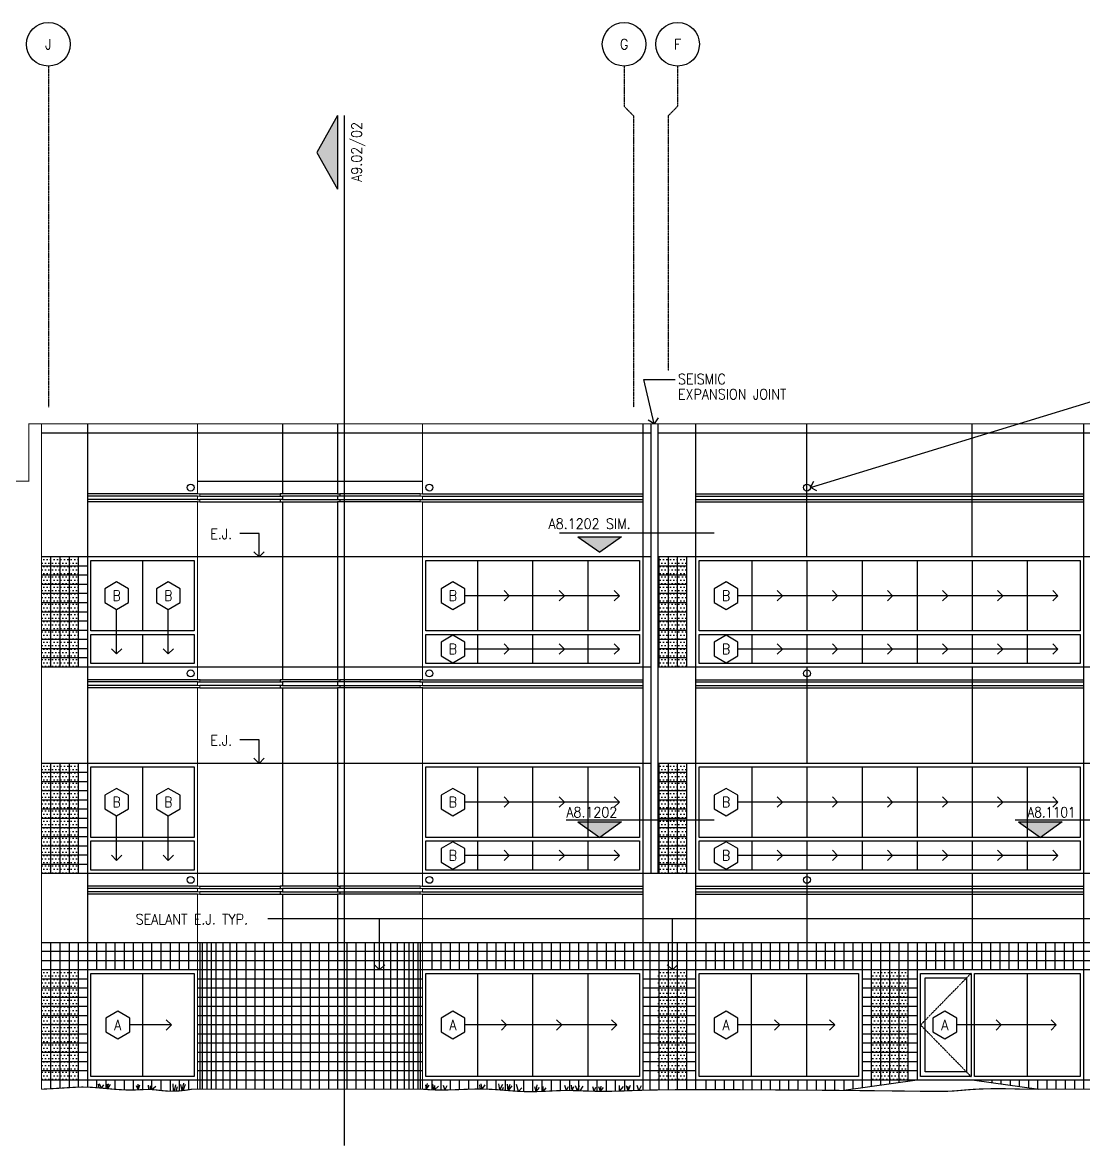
# Model space of a CAD drawing. Header units: inches. Extents: x 52 to 3653, y 87 to 2575.
# Drawn here: x 652 to 1577, y 112 to 1091 of the extents above; entities that cross this region are included whole.
import ezdxf
from ezdxf.enums import TextEntityAlignment as Align

# ---------------------------------------------------------------- set-up
doc = ezdxf.new("R2010")
doc.units = ezdxf.units.IN
doc.header["$LTSCALE"] = 0.5
doc.header["$MEASUREMENT"] = 0
doc.linetypes.add('CENTER', pattern=[2, 1.25, -0.25, 0.25, -0.25])
doc.linetypes.add('HIDDEN', pattern=[0.375, 0.25, -0.125])
doc.layers.get('0').update_dxf_attribs({"linetype": 'CONTINUOUS'})
for name, color, linetype in [('A-ANNO-NOTE', 7, 'CONTINUOUS'), ('A-ANNO-SYMB', 7, 'CONTINUOUS'), ('A-DOOR', 3, 'CONTINUOUS'), ('A-ELEV', 2, 'CONTINUOUS'), ('A-ELEV-OTLN', 5, 'CONTINUOUS'), ('A-ELEV-PATT', 8, 'CONTINUOUS'), ('A-GLAZ-FULL', 3, 'CONTINUOUS'), ('A-GLAZ-IDEN', 7, 'CONTINUOUS'), ('A-SECT-IDEN', 7, 'CONTINUOUS'), ('S-GRID', 8, 'CENTER'), ('S-GRID-IDEN', 7, 'CONTINUOUS')]:
    doc.layers.add(name, color=color, linetype=linetype)
doc.styles.add('NOTE', font='romans.shx', dxfattribs={"width": 0.9})
doc.dimstyles.new('A5-96', dxfattribs={"dimscale": 96, "dimtxt": 0.09375, "dimasz": 0.09375, "dimexe": 0.03125, "dimexo": 0.03125, "dimgap": 0.03125, "dimtad": 1, "dimdec": 4, "dimzin": 3, "dimdsep": 46, "dimlunit": 4, "dimtxsty": 'NOTE', "dimblk1": 'OPEN90', "dimblk2": 'OPEN90', "dimsah": 1, "dimcen": 0.09375, "dimclrd": 256, "dimclre": 256, "dimclrt": 256, "dimadec": 0, "dimazin": 0, "dimtfac": 1, "dimtdec": 4, "dimtmove": 2, "dimatfit": 3, "dimldrblk": 'OPEN90', "dimfxl": 0, "dimtolj": 1, "dimtzin": 1, "dimarcsym": 0})
pattern_1 = [(0, (-59.8408, -214.4242), (1.5, 3), [0, -3])]

# ---------------------------------------------------------------- blocks, each defined once
blk = doc.blocks.new('GRIDIDEN1')
blk.add_circle((0, 0), 0.198)
at = {"style": 'NOTE', "width": 0.9}
blk.add_attdef('IDEN1', text='', height=0.0938, dxfattribs=at).set_placement((0, 0), align=Align.MIDDLE)
blk = doc.blocks.new('SECTIDEN')
blk.add_hatch(color=256).paths.add_polyline_path([(18, 32), (0, 0), (18, -32)])
for p, q in [((18, 32), (0, 0)), ((18, 32), (18, -32)), ((0, 0), (18, -32))]:
    blk.add_line(p, q)
blk = doc.blocks.new('SECTIDEN1')
blk.add_hatch(color=256).paths.add_polyline_path([(19.02, 13.45), (-19.02, 13.45), (0, 0)])
for p, q in [((-19.02, 13.45), (0, 0)), ((-19.02, 13.45), (19.02, 13.45)), ((19.02, 13.45), (0, 0))]:
    blk.add_line(p, q)
blk = doc.blocks.new('SYMB')
blk.add_lwpolyline([(0, 0.125), (-0.108, 0.062), (-0.108, -0.062), (0, -0.125), (0.108, -0.062), (0.108, 0.062)], close=True)
at = {"style": 'NOTE', "width": 0.9}
blk.add_attdef('SYMB', text='', height=0.0938, dxfattribs=at).set_placement((0, 0), align=Align.MIDDLE)
blk = doc.blocks.new('_OPEN90')
at = {"color": 0, "linetype": 'ByBlock'}
for p, q in [((0, 0), (-1, 0)), ((-0.5, 0.5), (0, 0)), ((0, 0), (-0.5, -0.5))]:
    blk.add_line(p, q, dxfattribs=at)

msp = doc.modelspace()

# ---------------------------------------------------------------- hatches: boundary and pattern name
at = {"layer": 'A-ELEV-PATT'}
h = msp.add_hatch(dxfattribs=at)
h.set_pattern_fill('DOTS', color=256, scale=48, style=0)
h.set_pattern_definition([(0, (-59.8408, 145.5758), (1.5, 3), [0, -3])])
h.paths.add_polyline_path([(676.67347, 624.85599), (668.67347, 624.85599), (668.67347, 528.85599), (676.67347, 528.85599)])
h.paths.add_polyline_path([(684.67347, 624.85599), (676.67347, 624.85599), (676.67347, 528.85599), (684.67347, 528.85599)])
h.paths.add_polyline_path([(692.67347, 624.85599), (684.67347, 624.85599), (684.67347, 528.85599), (692.67347, 528.85599)])
h.paths.add_polyline_path([(692.67347, 528.85599), (700.67347, 528.85599), (700.67347, 624.85599), (692.67347, 624.85599)])
h = msp.add_hatch(dxfattribs=at)
h.set_pattern_fill('DOTS', color=256, scale=48, style=0)
h.set_pattern_definition(pattern_1)
h.paths.add_polyline_path([(1205.67347, 624.85599), (1230.67347, 624.85599), (1230.67347, 528.85599), (1205.67347, 528.85599)])
h = msp.add_hatch(dxfattribs=at)
h.set_pattern_fill('DOTS', color=256, scale=48, style=0)
h.set_pattern_definition([(0, (-59.8408, -34.4242), (1.5, 3), [0, -3])])
h.paths.add_polyline_path([(676.67347, 444.85599), (668.67347, 444.85599), (668.67347, 348.85599), (676.67347, 348.85599)])
h.paths.add_polyline_path([(684.67347, 444.85599), (676.67347, 444.85599), (676.67347, 348.85599), (684.67347, 348.85599)])
h.paths.add_polyline_path([(692.67347, 444.85599), (684.67347, 444.85599), (684.67347, 348.85599), (692.67347, 348.85599)])
h.paths.add_polyline_path([(692.67347, 348.85599), (700.67347, 348.85599), (700.67347, 444.85599), (692.67347, 444.85599)])
h = msp.add_hatch(dxfattribs=at)
h.set_pattern_fill('DOTS', color=256, scale=48, style=0)
h.set_pattern_definition([(0, (-59.8408, -394.4242), (1.5, 3), [0, -3])])
h.paths.add_polyline_path([(1205.67347, 444.85599), (1230.67347, 444.85599), (1230.67347, 348.85599), (1205.67347, 348.85599)])
h = msp.add_hatch(dxfattribs=at)
h.set_pattern_fill('DOTS', color=256, scale=48, style=0)
h.set_pattern_definition(pattern_1)
h.paths.add_polyline_path([(676.67347, 264.85599), (668.67347, 264.85599), (668.67347, 168.85599), (676.67347, 168.85599)])
h.paths.add_polyline_path([(684.67347, 264.85599), (676.67347, 264.85599), (676.67347, 168.85599), (684.67347, 168.85599)])
h.paths.add_polyline_path([(692.67347, 264.85599), (684.67347, 264.85599), (684.67347, 168.85599), (692.67347, 168.85599)])
h.paths.add_polyline_path([(692.67347, 168.85599), (700.67347, 168.85599), (700.67347, 264.85599), (692.67347, 264.85599)])
h = msp.add_hatch(dxfattribs=at)
h.set_pattern_fill('DOTS', color=256, scale=48, style=0)
h.set_pattern_definition([(0, (-59.8408, -574.4242), (1.5, 3), [0, -3])])
h.paths.add_polyline_path([(1205.67347, 264.85599), (1230.67347, 264.85599), (1230.67347, 168.85599), (1205.67347, 168.85599)])
h = msp.add_hatch(dxfattribs=at)
h.set_pattern_fill('DOTS', color=256, scale=48, style=0)
h.set_pattern_definition([(0, (-1654.8408, -214.4242), (1.5, 3), [0, -3])])
h.paths.add_polyline_path([(1391.67347, 264.85599), (1423.67347, 264.85599), (1423.67347, 168.85599), (1391.67347, 168.85599)])

# ---------------------------------------------------------------- linework, layer by layer
at = {"layer": 'A-DOOR', "linetype": 'HIDDEN'}
for p, q in [((1478.67347, 261.85599), (1434.67347, 216.85599)), ((1434.67347, 216.85599), (1478.67347, 171.85599))]:
    msp.add_line(p, q, dxfattribs=at)
at = {"layer": 'A-DOOR'}
for points in [[(1478.67347, 171.85599), (1434.67347, 171.85599), (1434.67347, 261.85599), (1478.67347, 261.85599)], [(1474.67347, 175.85599), (1438.67347, 175.85599), (1438.67347, 257.85599), (1474.67347, 257.85599)]]:
    msp.add_lwpolyline(points, close=True, dxfattribs=at)
at = {"layer": 'A-ELEV'}
for p, q in [((708.67347, 740.85599), (708.67347, 168.85599)), ((1192.67347, 740.85599), (1192.67347, 168.85599)), ((1199.67347, 740.85599), (1199.67347, 348.85599)), ((1205.67347, 740.85599), (1205.67347, 348.85599)), ((1238.67347, 740.85599), (1238.67347, 168.85599)), ((1335.67347, 624.85599), (1335.67347, 740.85599)), ((1479.67347, 624.85599), (1479.67347, 740.85599)), ((1576.67347, 740.85599), (1576.67347, 168.85599)), ((1199.67347, 732.85599), (668.67347, 732.85599)), ((2348.67347, 732.85599), (1205.67347, 732.85599)), ((804.67347, 690.85599), (1000.67347, 690.85599)), ((804.67347, 679.85599), (708.67347, 679.85599)), ((804.67347, 677.85599), (708.67347, 677.85599)), ((806.67347, 679.85599), (876.67347, 679.85599)), ((806.67347, 677.85599), (876.67347, 677.85599)), ((926.67347, 679.85599), (878.67347, 679.85599)), ((926.67347, 677.85599), (878.67347, 677.85599)), ((998.67347, 679.85599), (928.67347, 679.85599)), ((998.67347, 677.85599), (928.67347, 677.85599)), ((1000.67347, 679.85599), (1192.67347, 679.85599)), ((1000.67347, 677.85599), (1192.67347, 677.85599)), ((1238.67347, 679.85599), (1576.67347, 679.85599)), ((1238.67347, 677.85599), (1576.67347, 677.85599)), ((804.67347, 674.85599), (708.67347, 674.85599)), ((804.67347, 672.85599), (708.67347, 672.85599)), ((876.67347, 674.85599), (806.67347, 674.85599)), ((806.67347, 672.85599), (876.67347, 672.85599)), ((878.67347, 674.85599), (926.67347, 674.85599)), ((878.67347, 672.85599), (926.67347, 672.85599)), ((928.67347, 674.85599), (998.67347, 674.85599)), ((998.67347, 672.85599), (928.67347, 672.85599)), ((1000.67347, 674.85599), (1192.67347, 674.85599)), ((1000.67347, 672.85599), (1192.67347, 672.85599)), ((1238.67347, 674.85599), (1576.67347, 674.85599)), ((1238.67347, 672.85599), (1576.67347, 672.85599)), ((1199.67347, 624.85599), (668.67347, 624.85599)), ((2504.67347, 624.85599), (1205.67347, 624.85599)), ((1199.67347, 528.85599), (668.67347, 528.85599)), ((2507.67347, 528.85599), (1205.67347, 528.85599)), ((1335.67347, 528.85599), (1335.67347, 444.85599)), ((1479.67347, 528.85599), (1479.67347, 444.85599)), ((804.67347, 517.85599), (708.67347, 517.85599)), ((804.67347, 515.85599), (708.67347, 515.85599)), ((804.67347, 512.85599), (708.67347, 512.85599)), ((804.67347, 510.85599), (708.67347, 510.85599)), ((806.67347, 517.85599), (876.67347, 517.85599)), ((806.67347, 515.85599), (876.67347, 515.85599)), ((876.67347, 512.85599), (806.67347, 512.85599)), ((806.67347, 510.85599), (876.67347, 510.85599)), ((926.67347, 517.85599), (878.67347, 517.85599)), ((926.67347, 515.85599), (878.67347, 515.85599)), ((878.67347, 512.85599), (926.67347, 512.85599)), ((878.67347, 510.85599), (926.67347, 510.85599)), ((998.67347, 517.85599), (928.67347, 517.85599)), ((998.67347, 515.85599), (928.67347, 515.85599)), ((928.67347, 512.85599), (998.67347, 512.85599)), ((998.67347, 510.85599), (928.67347, 510.85599)), ((1000.67347, 517.85599), (1192.67347, 517.85599)), ((1000.67347, 515.85599), (1192.67347, 515.85599)), ((1000.67347, 512.85599), (1192.67347, 512.85599)), ((1000.67347, 510.85599), (1192.67347, 510.85599)), ((1238.67347, 517.85599), (1576.67347, 517.85599)), ((1238.67347, 515.85599), (1576.67347, 515.85599)), ((1238.67347, 512.85599), (1576.67347, 512.85599)), ((1238.67347, 510.85599), (1576.67347, 510.85599)), ((1199.67347, 444.85599), (668.67347, 444.85599)), ((2504.67347, 444.85599), (1205.67347, 444.85599)), ((2507.67347, 348.85599), (668.67347, 348.85599)), ((1335.67347, 348.85599), (1335.67347, 264.85599)), ((1479.67347, 348.85599), (1479.67347, 264.85599)), ((804.67347, 337.85599), (708.67347, 337.85599)), ((804.67347, 335.85599), (708.67347, 335.85599)), ((806.67347, 337.85599), (876.67347, 337.85599)), ((806.67347, 335.85599), (876.67347, 335.85599)), ((926.67347, 337.85599), (878.67347, 337.85599)), ((926.67347, 335.85599), (878.67347, 335.85599)), ((998.67347, 337.85599), (928.67347, 337.85599)), ((998.67347, 335.85599), (928.67347, 335.85599)), ((1000.67347, 337.85599), (1192.67347, 337.85599)), ((1000.67347, 335.85599), (1192.67347, 335.85599)), ((1238.67347, 337.85599), (1576.67347, 337.85599)), ((1238.67347, 335.85599), (1576.67347, 335.85599)), ((804.67347, 332.85599), (708.67347, 332.85599)), ((804.67347, 330.85599), (708.67347, 330.85599)), ((876.67347, 332.85599), (806.67347, 332.85599)), ((806.67347, 330.85599), (876.67347, 330.85599)), ((878.67347, 332.85599), (926.67347, 332.85599)), ((878.67347, 330.85599), (926.67347, 330.85599)), ((928.67347, 332.85599), (998.67347, 332.85599)), ((998.67347, 330.85599), (928.67347, 330.85599)), ((1000.67347, 332.85599), (1192.67347, 332.85599)), ((1000.67347, 330.85599), (1192.67347, 330.85599)), ((1238.67347, 332.85599), (1576.67347, 332.85599)), ((1238.67347, 330.85599), (1576.67347, 330.85599)), ((668.67347, 288.85599), (2504.67347, 288.85599)), ((2504.67347, 264.85599), (668.67347, 264.85599)), ((1383.67347, 264.85599), (1383.67347, 168.85599)), ((1431.67347, 264.85599), (1431.67347, 168.85599)), ((3086.67347, 168.85599), (668.67347, 168.85599)), ((1431.67347, 168.85599), (1367.91777, 159.77012)), ((1481.67347, 168.85599), (1537.80962, 160.85599))]:
    msp.add_line(p, q, dxfattribs=at)
for points in [[(878.67347, 740.85599), (878.67347, 679.85599), (876.67347, 679.85599), (876.67347, 677.85599), (878.67347, 677.85599), (878.67347, 674.85599), (876.67347, 674.85599), (876.67347, 672.85599), (878.67347, 672.85599), (878.67347, 517.85599), (876.67347, 517.85599), (876.67347, 515.85599), (878.67347, 515.85599), (878.67347, 512.85599), (876.67347, 512.85599), (876.67347, 510.85599), (878.67347, 510.85599), (878.67347, 337.85599), (876.67347, 337.85599), (876.67347, 335.85599), (878.67347, 335.85599), (878.67347, 332.85599), (876.67347, 332.85599), (876.67347, 330.85599), (878.67347, 330.85599), (878.67347, 160.85599)], [(926.67347, 740.85599), (926.67347, 679.85599), (928.67347, 679.85599), (928.67347, 677.85599), (926.67347, 677.85599), (926.67347, 674.85599), (928.67347, 674.85599), (928.67347, 672.85599), (926.67347, 672.85599), (926.67347, 517.85599), (928.67347, 517.85599), (928.67347, 515.85599), (926.67347, 515.85599), (926.67347, 512.85599), (928.67347, 512.85599), (928.67347, 510.85599), (926.67347, 510.85599), (926.67347, 337.85599), (928.67347, 337.85599), (928.67347, 335.85599), (926.67347, 335.85599), (926.67347, 332.85599), (928.67347, 332.85599), (928.67347, 330.85599), (926.67347, 330.85599), (926.67347, 160.85599)]]:
    msp.add_lwpolyline(points, dxfattribs=at)
for centre in [(798.67347, 685.35599), (1006.67347, 685.35599), (1335.67347, 685.35599), (798.67347, 523.35599), (1006.67347, 523.35599), (1335.67347, 523.35599), (798.67347, 343.35599), (1006.67347, 343.35599), (1335.67347, 343.35599)]:
    msp.add_circle(centre, 3, dxfattribs=at)
at = {"layer": 'A-ELEV-OTLN', "const_width": 1}
for points in [[(2348.67347, 740.85599), (657.67347, 740.85599), (657.67347, 690.85599), (630.20574, 690.85599)], [(668.67347, 740.85599), (668.67347, 160.85599)], [(804.67347, 740.85599), (804.67347, 679.85599), (806.67347, 679.85599), (806.67347, 677.85599), (804.67347, 677.85599), (804.67347, 674.85599), (806.67347, 674.85599), (806.67347, 672.85599), (804.67347, 672.85599), (804.67347, 517.85599), (806.67347, 517.85599), (806.67347, 515.85599), (804.67347, 515.85599), (804.67347, 512.85599), (806.67347, 512.85599), (806.67347, 510.85599), (804.67347, 510.85599), (804.67347, 337.85599), (806.67347, 337.85599), (806.67347, 335.85599), (804.67347, 335.85599), (804.67347, 332.85599), (806.67347, 332.85599), (806.67347, 330.85599), (804.67347, 330.85599), (804.67347, 160.85599)], [(1000.67347, 740.85599), (1000.67347, 679.85599), (998.67347, 679.85599), (998.67347, 677.85599), (1000.67347, 677.85599), (1000.67347, 674.85599), (998.67347, 674.85599), (998.67347, 672.85599), (1000.67347, 672.85599), (1000.67347, 517.85599), (998.67347, 517.85599), (998.67347, 515.85599), (1000.67347, 515.85599), (1000.67347, 512.85599), (998.67347, 512.85599), (998.67347, 510.85599), (1000.67347, 510.85599), (1000.67347, 337.85599), (998.67347, 337.85599), (998.67347, 335.85599), (1000.67347, 335.85599), (1000.67347, 332.85599), (998.67347, 332.85599), (998.67347, 330.85599), (1000.67347, 330.85599), (1000.67347, 160.85599)], [(799.95755, 160.85599), (793.82134, 159.8871), (788.46425, 159.33202), (783.79113, 159.11302), (779.70682, 159.15238), (776.11616, 159.37236), (772.924, 159.69522), (770.03518, 160.04324), (767.35454, 160.33868), (764.79868, 160.52075), (762.33121, 160.5964), (759.9275, 160.58952), (757.56292, 160.52401), (755.21282, 160.42374), (752.85258, 160.31262), (750.45756, 160.21452), (748.00313, 160.15335), (745.47076, 160.14798), (742.8663, 160.19727), (740.2017, 160.29506), (737.48892, 160.4352), (734.73991, 160.61154), (731.96663, 160.81792), (729.18104, 161.0482), (726.39508, 161.2962), (723.61746, 161.55489), (720.84382, 161.81358), (718.06656, 162.06068), (715.27807, 162.28462), (712.47075, 162.47381), (709.63697, 162.61667), (706.76915, 162.70161), (703.85966, 162.71705), (700.88236, 162.65514), (697.73688, 162.52292), (694.30432, 162.33115), (690.46576, 162.0906), (686.10231, 161.81204), (681.09505, 161.50624), (675.32507, 161.18397), (668.67347, 160.85599)], [(1000.67347, 160.85599), (799.95755, 160.85599)], [(1000.67347, 160.85599), (1007.23583, 160.37007), (1013.71295, 160.15636), (1020.08804, 160.15109), (1026.34435, 160.29049), (1032.46511, 160.51082), (1038.43355, 160.74831), (1044.23291, 160.9392), (1049.84641, 161.01974), (1055.26283, 160.94322), (1060.49305, 160.73119), (1065.55349, 160.42224), (1070.46057, 160.05499), (1075.2307, 159.66802), (1079.88031, 159.29995), (1084.42581, 158.98938), (1088.88363, 158.7749), (1093.26566, 158.68437), (1097.56575, 158.70263), (1101.77322, 158.80376), (1105.8774, 158.96187), (1109.86762, 159.15103), (1113.73321, 159.34535), (1117.46348, 159.5189), (1121.04777, 159.64578), (1124.48283, 159.70646), (1127.79515, 159.70697), (1131.01863, 159.65972), (1134.1872, 159.57712), (1137.33476, 159.47157), (1140.49523, 159.3555), (1143.70252, 159.2413), (1146.99054, 159.14139), (1150.38499, 159.06619), (1153.87865, 159.01825), (1157.45611, 158.99811), (1161.10192, 159.00631), (1164.80066, 159.04342), (1168.53691, 159.10998), (1172.29522, 159.20654), (1176.06018, 159.33366), (1179.886, 159.48982), (1184.10549, 159.66532), (1189.12108, 159.84838), (1195.33524, 160.02723), (1203.15041, 160.19009), (1212.96905, 160.32519), (1225.19359, 160.42075), (1240.22649, 160.46502), (1258.26641, 160.44979), (1278.69685, 160.38128), (1300.6975, 160.26927), (1323.44807, 160.12355), (1346.12826, 159.9539), (1367.91777, 159.77012), (1387.99632, 159.582), (1405.54359, 159.39931), (1419.9523, 159.23212), (1431.46716, 159.09151), (1440.54588, 158.98884), (1447.64619, 158.93547), (1453.2258, 158.94275), (1457.74243, 159.02204), (1461.65379, 159.18469), (1465.41761, 159.44206), (1469.45176, 159.79492), (1474.01475, 160.20172), (1479.32528, 160.61033), (1485.60203, 160.96862), (1493.06368, 161.22446), (1501.9289, 161.32572), (1512.41638, 161.22028), (1524.74481, 160.85599)], [(2155.66551, 160.85599), (1524.74481, 160.85599)]]:
    msp.add_lwpolyline(points, dxfattribs=at)
at = {"layer": 'A-ELEV-PATT'}
for p, q in [((708.67347, 616.85599), (668.67347, 616.85599)), ((676.67347, 624.85599), (676.67347, 528.85599)), ((684.67347, 624.85599), (684.67347, 528.85599)), ((692.67347, 624.85599), (692.67347, 528.85599)), ((700.67347, 624.85599), (700.67347, 528.85599)), ((1230.67347, 616.85599), (1205.67347, 616.85599)), ((1206.67347, 624.85599), (1206.67347, 528.85599)), ((1214.67347, 624.85599), (1214.67347, 528.85599)), ((1222.67347, 624.85599), (1222.67347, 528.85599)), ((1230.67347, 624.85599), (1230.67347, 528.85599)), ((708.67347, 608.85599), (668.67347, 608.85599)), ((1230.67347, 608.85599), (1205.67347, 608.85599)), ((708.67347, 600.85599), (668.67347, 600.85599)), ((1230.67347, 600.85599), (1205.67347, 600.85599)), ((708.67347, 592.85599), (668.67347, 592.85599)), ((1230.67347, 592.85599), (1205.67347, 592.85599)), ((708.67347, 584.85599), (668.67347, 584.85599)), ((1230.67347, 584.85599), (1205.67347, 584.85599)), ((708.67347, 576.85599), (668.67347, 576.85599)), ((708.67347, 568.85599), (668.67347, 568.85599)), ((1230.67347, 576.85599), (1205.67347, 576.85599)), ((1230.67347, 568.85599), (1205.67347, 568.85599)), ((708.67347, 560.85599), (668.67347, 560.85599)), ((1230.67347, 560.85599), (1205.67347, 560.85599)), ((708.67347, 552.85599), (668.67347, 552.85599)), ((1230.67347, 552.85599), (1205.67347, 552.85599)), ((708.67347, 544.85599), (668.67347, 544.85599)), ((1230.67347, 544.85599), (1205.67347, 544.85599)), ((708.67347, 536.85599), (668.67347, 536.85599)), ((1230.67347, 536.85599), (1205.67347, 536.85599)), ((676.67347, 444.85599), (676.67347, 348.85599)), ((684.67347, 444.85599), (684.67347, 348.85599)), ((692.67347, 444.85599), (692.67347, 348.85599)), ((700.67347, 444.85599), (700.67347, 348.85599)), ((1206.67347, 444.85599), (1206.67347, 348.85599)), ((1214.67347, 444.85599), (1214.67347, 348.85599)), ((1222.67347, 444.85599), (1222.67347, 348.85599)), ((1230.67347, 444.85599), (1230.67347, 348.85599)), ((708.67347, 436.85599), (668.67347, 436.85599)), ((1230.67347, 436.85599), (1205.67347, 436.85599)), ((708.67347, 428.85599), (668.67347, 428.85599)), ((1230.67347, 428.85599), (1205.67347, 428.85599)), ((708.67347, 420.85599), (668.67347, 420.85599)), ((708.67347, 412.85599), (668.67347, 412.85599)), ((1230.67347, 420.85599), (1205.67347, 420.85599)), ((1230.67347, 412.85599), (1205.67347, 412.85599)), ((708.67347, 404.85599), (668.67347, 404.85599)), ((1230.67347, 404.85599), (1205.67347, 404.85599)), ((708.67347, 396.85599), (668.67347, 396.85599)), ((1230.67347, 396.85599), (1205.67347, 396.85599)), ((708.67347, 388.85599), (668.67347, 388.85599)), ((1230.67347, 388.85599), (1205.67347, 388.85599)), ((708.67347, 380.85599), (668.67347, 380.85599)), ((708.67347, 372.85599), (668.67347, 372.85599)), ((1230.67347, 380.85599), (1205.67347, 380.85599)), ((1230.67347, 372.85599), (1205.67347, 372.85599)), ((708.67347, 364.85599), (668.67347, 364.85599)), ((1230.67347, 364.85599), (1205.67347, 364.85599)), ((708.67347, 356.85599), (668.67347, 356.85599)), ((1230.67347, 356.85599), (1205.67347, 356.85599)), ((676.67347, 288.85599), (676.67347, 161.25928)), ((684.67347, 288.85599), (684.67347, 161.72478)), ((692.67347, 288.85599), (692.67347, 162.22895)), ((700.67347, 288.85599), (700.67347, 162.64636)), ((716.67347, 288.85599), (716.67347, 264.85599)), ((724.67347, 288.85599), (724.67347, 264.85599)), ((732.67347, 288.85599), (732.67347, 264.85599)), ((740.67347, 288.85599), (740.67347, 264.85599)), ((748.67347, 288.85599), (748.67347, 264.85599)), ((756.67347, 288.85599), (756.67347, 264.85599)), ((764.67347, 288.85599), (764.67347, 264.85599)), ((772.67347, 288.85599), (772.67347, 264.85599)), ((780.67347, 288.85599), (780.67347, 264.85599)), ((788.67347, 288.85599), (788.67347, 264.85599)), ((796.67347, 288.85599), (796.67347, 264.85599)), ((806.67347, 288.85599), (806.67347, 160.85599)), ((808.67347, 288.85599), (808.67347, 160.85599)), ((812.67347, 288.85599), (812.67347, 160.85599)), ((816.67347, 288.85599), (816.67347, 160.85599)), ((820.67347, 288.85599), (820.67347, 160.85599)), ((826.67347, 288.85599), (826.67347, 160.85599)), ((832.67347, 288.85599), (832.67347, 160.85599)), ((838.67347, 288.85599), (838.67347, 160.85599)), ((846.67347, 288.85599), (846.67347, 160.85599)), ((854.67347, 288.85599), (854.67347, 160.85599)), ((862.67347, 288.85599), (862.67347, 160.85599)), ((870.67347, 288.85599), (870.67347, 160.85599)), ((886.67347, 288.85599), (886.67347, 160.85599)), ((894.67347, 288.85599), (894.67347, 160.85599)), ((902.67347, 288.85599), (902.67347, 160.85599)), ((910.67347, 288.85599), (910.67347, 160.85599)), ((918.67347, 288.85599), (918.67347, 160.85599)), ((934.67347, 288.85599), (934.67347, 160.85599)), ((942.67347, 288.85599), (942.67347, 160.85599)), ((950.67347, 288.85599), (950.67347, 160.85599)), ((958.67347, 288.85599), (958.67347, 160.85599)), ((966.67347, 288.85599), (966.67347, 160.85599)), ((972.67347, 288.85599), (972.67347, 160.85599)), ((978.67347, 288.85599), (978.67347, 160.85599)), ((984.67347, 288.85599), (984.67347, 160.85599)), ((988.67347, 288.85599), (988.67347, 160.85599)), ((992.67347, 288.85599), (992.67347, 160.85599)), ((996.67347, 288.85599), (996.67347, 160.85599)), ((998.67347, 288.85599), (998.67347, 160.85599)), ((1008.67347, 288.85599), (1008.67347, 264.85599)), ((1016.67347, 288.85599), (1016.67347, 264.85599)), ((1024.67347, 288.85599), (1024.67347, 264.85599)), ((1032.67347, 288.85599), (1032.67347, 264.85599)), ((1040.67347, 288.85599), (1040.67347, 264.85599)), ((1048.67347, 288.85599), (1048.67347, 264.85599)), ((1056.67347, 288.85599), (1056.67347, 264.85599)), ((1064.67347, 288.85599), (1064.67347, 264.85599)), ((1072.67347, 288.85599), (1072.67347, 264.85599)), ((1080.67347, 288.85599), (1080.67347, 264.85599)), ((1088.67347, 288.85599), (1088.67347, 264.85599)), ((1096.67347, 288.85599), (1096.67347, 264.85599)), ((1104.67347, 288.85599), (1104.67347, 264.85599)), ((1112.67347, 288.85599), (1112.67347, 264.85599)), ((1120.67347, 288.85599), (1120.67347, 264.85599)), ((1128.67347, 288.85599), (1128.67347, 264.85599)), ((1136.67347, 288.85599), (1136.67347, 264.85599)), ((1144.67347, 288.85599), (1144.67347, 264.85599)), ((1152.67347, 288.85599), (1152.67347, 264.85599)), ((1160.67347, 288.85599), (1160.67347, 264.85599)), ((1168.67347, 288.85599), (1168.67347, 264.85599)), ((1176.67347, 288.85599), (1176.67347, 264.85599)), ((1184.67347, 288.85599), (1184.67347, 264.85599)), ((1198.67347, 288.85599), (1198.67347, 160.09679)), ((1206.67347, 288.85599), (1206.67347, 160.23856)), ((1214.67347, 288.85599), (1214.67347, 160.33851)), ((1222.67347, 288.85599), (1222.67347, 160.40105)), ((1230.67347, 288.85599), (1230.67347, 160.43689)), ((1247.67347, 288.85599), (1247.67347, 264.85599)), ((1255.67347, 288.85599), (1255.67347, 264.85599)), ((1263.67347, 288.85599), (1263.67347, 264.85599)), ((1271.67347, 288.85599), (1271.67347, 264.85599)), ((1279.67347, 288.85599), (1279.67347, 264.85599)), ((1287.67347, 288.85599), (1287.67347, 264.85599)), ((1295.67347, 288.85599), (1295.67347, 264.85599)), ((1303.67347, 288.85599), (1303.67347, 264.85599)), ((1311.67347, 288.85599), (1311.67347, 264.85599)), ((1319.67347, 288.85599), (1319.67347, 264.85599)), ((1327.67347, 288.85599), (1327.67347, 264.85599)), ((1343.67347, 288.85599), (1343.67347, 264.85599)), ((1351.67347, 288.85599), (1351.67347, 264.85599)), ((1359.67347, 288.85599), (1359.67347, 264.85599)), ((1367.67347, 288.85599), (1367.67347, 264.85599)), ((1375.67347, 288.85599), (1375.67347, 264.85599)), ((1383.67347, 288.85599), (1383.67347, 264.85599)), ((1391.67347, 288.85599), (1391.67347, 163.15556)), ((1399.67347, 288.85599), (1399.67347, 164.29565)), ((1407.67347, 288.85599), (1407.67347, 165.43573)), ((1415.67347, 288.85599), (1415.67347, 166.57582)), ((1423.67347, 288.85599), (1423.67347, 167.7159)), ((1431.67347, 288.85599), (1431.67347, 264.85599)), ((1439.67347, 288.85599), (1439.67347, 264.85599)), ((1447.67347, 288.85599), (1447.67347, 264.85599)), ((1455.67347, 288.85599), (1455.67347, 264.85599)), ((1463.67347, 288.85599), (1463.67347, 264.85599)), ((1471.67347, 288.85599), (1471.67347, 264.85599)), ((1487.67347, 288.85599), (1487.67347, 264.85599)), ((1495.67347, 288.85599), (1495.67347, 264.85599)), ((1503.67347, 288.85599), (1503.67347, 264.85599)), ((1511.67347, 288.85599), (1511.67347, 264.85599)), ((1519.67347, 288.85599), (1519.67347, 264.85599)), ((1527.67347, 288.85599), (1527.67347, 264.85599)), ((1535.67347, 288.85599), (1535.67347, 264.85599)), ((1543.67347, 288.85599), (1543.67347, 264.85599)), ((1551.67347, 288.85599), (1551.67347, 264.85599)), ((1559.67347, 288.85599), (1559.67347, 264.85599)), ((1567.67347, 288.85599), (1567.67347, 264.85599)), ((2504.67347, 280.85599), (668.67347, 280.85599)), ((2504.67347, 272.85599), (668.67347, 272.85599)), ((708.67347, 256.85599), (668.67347, 256.85599)), ((1000.67347, 256.85599), (804.67347, 256.85599)), ((1238.67347, 256.85599), (1192.67347, 256.85599)), ((1431.67347, 256.85599), (1383.67347, 256.85599)), ((708.67347, 248.85599), (668.67347, 248.85599)), ((1000.67347, 248.85599), (804.67347, 248.85599)), ((1238.67347, 248.85599), (1192.67347, 248.85599)), ((1431.67347, 248.85599), (1383.67347, 248.85599)), ((708.67347, 240.85599), (668.67347, 240.85599)), ((1000.67347, 240.85599), (804.67347, 240.85599)), ((1238.67347, 240.85599), (1192.67347, 240.85599)), ((1431.67347, 240.85599), (1383.67347, 240.85599)), ((708.67347, 232.85599), (668.67347, 232.85599)), ((1000.67347, 232.85599), (804.67347, 232.85599)), ((1238.67347, 232.85599), (1192.67347, 232.85599)), ((1431.67347, 232.85599), (1383.67347, 232.85599)), ((708.67347, 224.85599), (668.67347, 224.85599)), ((708.67347, 216.85599), (668.67347, 216.85599)), ((1000.67347, 224.85599), (804.67347, 224.85599)), ((1000.67347, 216.85599), (804.67347, 216.85599)), ((1238.67347, 224.85599), (1192.67347, 224.85599)), ((1238.67347, 216.85599), (1192.67347, 216.85599)), ((1431.67347, 224.85599), (1383.67347, 224.85599)), ((1431.67347, 216.85599), (1383.67347, 216.85599)), ((708.67347, 208.85599), (668.67347, 208.85599)), ((1000.67347, 208.85599), (804.67347, 208.85599)), ((1238.67347, 208.85599), (1192.67347, 208.85599)), ((1431.67347, 208.85599), (1383.67347, 208.85599)), ((708.67347, 200.85599), (668.67347, 200.85599)), ((1000.67347, 200.85599), (804.67347, 200.85599)), ((1238.67347, 200.85599), (1192.67347, 200.85599)), ((1431.67347, 200.85599), (1383.67347, 200.85599)), ((708.67347, 192.85599), (668.67347, 192.85599)), ((1000.67347, 192.85599), (804.67347, 192.85599)), ((1238.67347, 192.85599), (1192.67347, 192.85599)), ((1431.67347, 192.85599), (1383.67347, 192.85599)), ((708.67347, 184.85599), (668.67347, 184.85599)), ((708.67347, 176.85599), (668.67347, 176.85599)), ((1000.67347, 184.85599), (804.67347, 184.85599)), ((1000.67347, 176.85599), (804.67347, 176.85599)), ((1238.67347, 184.85599), (1192.67347, 184.85599)), ((1238.67347, 176.85599), (1192.67347, 176.85599)), ((1431.67347, 184.85599), (1383.67347, 184.85599)), ((1431.67347, 176.85599), (1383.67347, 176.85599)), ((708.67347, 168.85599), (708.67347, 162.6452)), ((716.67347, 168.85599), (716.67347, 162.17256)), ((724.67347, 168.85599), (724.67347, 161.45654)), ((732.67347, 168.85599), (732.67347, 160.76532)), ((740.67347, 168.85599), (740.67347, 160.27775)), ((748.67347, 168.85599), (748.67347, 160.17006)), ((756.67347, 168.85599), (756.67347, 160.48606)), ((764.67347, 168.85599), (764.67347, 160.52459)), ((772.67347, 168.85599), (772.67347, 159.7254)), ((780.67347, 168.85599), (780.67347, 159.14307)), ((788.67347, 168.85599), (788.67347, 159.3537)), ((796.67347, 168.85599), (796.67347, 160.33744)), ((1008.67347, 168.85599), (1008.67347, 160.32264)), ((1016.67347, 168.85599), (1016.67347, 160.15391)), ((1024.67347, 168.85599), (1024.67347, 160.25326)), ((1032.67347, 168.85599), (1032.67347, 160.51911)), ((1040.67347, 168.85599), (1040.67347, 160.82204)), ((1048.67347, 168.85599), (1048.67347, 161.00291)), ((1056.67347, 168.85599), (1056.67347, 160.88604)), ((1064.67347, 168.85599), (1064.67347, 160.47597)), ((1072.67347, 168.85599), (1072.67347, 159.87547)), ((1080.67347, 168.85599), (1080.67347, 159.24576)), ((1088.67347, 168.85599), (1088.67347, 158.78501)), ((1096.67347, 168.85599), (1096.67347, 158.69884)), ((1104.67347, 168.85599), (1104.67347, 158.91549)), ((1112.67347, 168.85599), (1112.67347, 159.29207)), ((1120.67347, 168.85599), (1120.67347, 159.63253)), ((1128.67347, 168.85599), (1128.67347, 159.6941)), ((1136.67347, 168.85599), (1136.67347, 159.49375)), ((1144.67347, 168.85599), (1144.67347, 159.21179)), ((1152.67347, 168.85599), (1152.67347, 159.03479)), ((1160.67347, 168.85599), (1160.67347, 159.00535)), ((1168.67347, 168.85599), (1168.67347, 159.11349)), ((1176.67347, 168.85599), (1176.67347, 159.35869)), ((1184.67347, 168.85599), (1184.67347, 159.68605)), ((1192.67347, 168.85599), (1192.67347, 159.95062)), ((1238.67347, 168.85599), (1238.67347, 160.46044)), ((1247.67347, 168.85599), (1247.67347, 160.45873)), ((1255.67347, 168.85599), (1255.67347, 160.45198)), ((1263.67347, 168.85599), (1263.67347, 160.43166)), ((1271.67347, 168.85599), (1271.67347, 160.40484)), ((1279.67347, 168.85599), (1279.67347, 160.37631)), ((1287.67347, 168.85599), (1287.67347, 160.33558)), ((1295.67347, 168.85599), (1295.67347, 160.29485)), ((1303.67347, 168.85599), (1303.67347, 160.25021)), ((1311.67347, 168.85599), (1311.67347, 160.19897)), ((1319.67347, 168.85599), (1319.67347, 160.14773)), ((1327.67347, 168.85599), (1327.67347, 160.09194)), ((1335.67347, 168.85599), (1335.67347, 160.03211)), ((1343.67347, 168.85599), (1343.67347, 159.97227)), ((1351.67347, 168.85599), (1351.67347, 159.90713)), ((1359.67347, 168.85599), (1359.67347, 159.83966)), ((1367.67347, 168.85599), (1367.67347, 159.77218)), ((1375.67347, 168.85599), (1375.67347, 160.87539)), ((1383.67347, 168.85599), (1383.67347, 162.01548)), ((1496.67347, 168.85599), (1496.67347, 166.71833)), ((1504.67347, 168.85599), (1504.67347, 165.57824)), ((1512.67347, 168.85599), (1512.67347, 164.43816)), ((1520.67347, 168.85599), (1520.67347, 163.29807)), ((1528.67347, 168.85599), (1528.67347, 162.15799)), ((1536.67347, 168.85599), (1536.67347, 161.0179)), ((1544.67347, 168.85599), (1544.67347, 160.85599)), ((1552.67347, 168.85599), (1552.67347, 160.85599)), ((1560.67347, 168.85599), (1560.67347, 160.85599)), ((1568.67347, 168.85599), (1568.67347, 160.85599)), ((1576.67347, 168.85599), (1576.67347, 160.85599)), ((718.83478, 161.99233), (718.30945, 165.36451)), ((720.84382, 161.81358), (719.25889, 165.53604)), ((720.84382, 161.81358), (723.08107, 164.56254)), ((726.39508, 161.2962), (725.85402, 165.38627)), ((726.39508, 161.2962), (727.05314, 165.46115)), ((726.39508, 161.2962), (728.92676, 165.38627)), ((751.18532, 163.96347), (752.85258, 160.31262)), ((752.85258, 160.31262), (752.90906, 165.16161)), ((752.85258, 160.31262), (754.48289, 164.71231)), ((762.33121, 160.5964), (761.82126, 164.50751)), ((763.56495, 160.55858), (763.81457, 163.84361)), ((764.79868, 160.52075), (768.26631, 163.64444)), ((783.79113, 159.11302), (783.2826, 165.56976)), ((784.70781, 159.15598), (785.80747, 164.5739)), ((786.12769, 159.22252), (787.13634, 163.31248)), ((791.1428, 159.60956), (790.12632, 164.97224)), ((791.1428, 159.60956), (792.58473, 166.03449)), ((792.0375, 159.70226), (794.24583, 165.2378)), ((1003.2448, 164.7915), (1003.95465, 160.61303)), ((1003.95465, 160.61303), (1005.10294, 165.71982)), ((1003.95465, 160.61303), (1006.40364, 164.42017)), ((1010.47439, 160.26322), (1009.74828, 165.34849)), ((1011.14188, 163.95601), (1011.01944, 160.24523)), ((1011.01944, 160.24523), (1014.48653, 163.49185)), ((1018.76024, 164.42017), (1020.08804, 160.15109)), ((1020.08804, 160.15109), (1022.10488, 164.04884)), ((1050.27548, 164.65754), (1050.79356, 161.00636)), ((1052.55462, 160.98148), (1051.90168, 165.64569)), ((1052.55462, 160.98148), (1055.22761, 164.78808)), ((1068.00703, 160.23862), (1067.24384, 165.64569)), ((1068.00703, 160.23862), (1070.78434, 165.10968)), ((1070.46057, 160.05499), (1071.21349, 162.64405)), ((1075.2307, 159.66802), (1074.86128, 165.10968)), ((1075.2307, 159.66802), (1077.00703, 165.32408)), ((1078.50906, 163.93047), (1075.2307, 159.66802)), ((1084.42581, 158.98938), (1082.69329, 165.00248)), ((1084.42581, 158.98938), (1087.19938, 162.10804)), ((1099.66948, 158.75319), (1098.4646, 162.96565)), ((1099.66948, 158.75319), (1100.50307, 164.78808)), ((1099.66948, 158.75319), (1102.75612, 162.42964)), ((1105.8774, 158.96187), (1105.76018, 163.07285)), ((1105.8774, 158.96187), (1108.33508, 162.10804)), ((1126.13899, 159.70672), (1124.69439, 163.98579)), ((1126.13899, 159.70672), (1127.87812, 163.27886)), ((1131.08724, 159.65793), (1130.42509, 164.33925)), ((1131.01863, 159.65972), (1132.54758, 163.27886)), ((1135.76098, 159.52435), (1134.03333, 163.8444)), ((1135.76098, 159.52435), (1137.57079, 164.19786)), ((1138.07321, 159.44445), (1140.68377, 163.42024)), ((1150.38499, 159.06619), (1149.03221, 162.8547)), ((1150.38499, 159.06619), (1151.64994, 162.57193)), ((1155.66738, 159.00818), (1154.40916, 162.8547)), ((1155.66738, 159.00818), (1156.4609, 163.63232)), ((1155.66738, 159.00818), (1158.30038, 162.35985)), ((1172.29522, 159.20654), (1172.23893, 164.01871)), ((1172.29522, 159.20654), (1175.73149, 163.26602)), ((1179.886, 159.48982), (1178.47074, 163.81342)), ((1179.886, 159.48982), (1181.89483, 164.42927)), ((1179.886, 159.48982), (1179.90886, 163.33444)), ((1189.12108, 159.84838), (1187.85272, 164.01871)), ((1191.20831, 163.745), (1189.12108, 159.84838))]:
    msp.add_line(p, q, dxfattribs=at)
at = {"layer": 'A-GLAZ-FULL'}
for p, q in [((756.67347, 621.85599), (756.67347, 560.35599)), ((1048.67347, 621.85599), (1048.67347, 560.35599)), ((1096.67347, 621.85599), (1096.67347, 560.35599)), ((1144.67347, 621.85599), (1144.67347, 560.35599)), ((1287.67347, 621.85599), (1287.67347, 560.35599)), ((1335.67347, 621.85599), (1335.67347, 560.35599)), ((1383.67347, 621.85599), (1383.67347, 560.35599)), ((1431.67347, 621.85599), (1431.67347, 560.35599)), ((1479.67347, 621.85599), (1479.67347, 560.35599)), ((1527.67347, 621.85599), (1527.67347, 560.35599)), ((756.67347, 557.35599), (756.67347, 531.85599)), ((1048.67347, 557.35599), (1048.67347, 531.85599)), ((1096.67347, 557.35599), (1096.67347, 531.85599)), ((1144.67347, 557.35599), (1144.67347, 531.85599)), ((1287.67347, 557.35599), (1287.67347, 531.85599)), ((1335.67347, 557.35599), (1335.67347, 531.85599)), ((1383.67347, 557.35599), (1383.67347, 531.85599)), ((1431.67347, 557.35599), (1431.67347, 531.85599)), ((1479.67347, 557.35599), (1479.67347, 531.85599)), ((1527.67347, 557.35599), (1527.67347, 531.85599)), ((756.67347, 441.85599), (756.67347, 380.35599)), ((1048.67347, 441.85599), (1048.67347, 380.35599)), ((1096.67347, 441.85599), (1096.67347, 380.35599)), ((1144.67347, 441.85599), (1144.67347, 380.35599)), ((1287.67347, 441.85599), (1287.67347, 380.35599)), ((1335.67347, 441.85599), (1335.67347, 380.35599)), ((1383.67347, 441.85599), (1383.67347, 380.35599)), ((1431.67347, 441.85599), (1431.67347, 380.35599)), ((1479.67347, 441.85599), (1479.67347, 380.35599)), ((1527.67347, 441.85599), (1527.67347, 380.35599)), ((756.67347, 377.35599), (756.67347, 351.85599)), ((1048.67347, 377.35599), (1048.67347, 351.85599)), ((1096.67347, 377.35599), (1096.67347, 351.85599)), ((1144.67347, 377.35599), (1144.67347, 351.85599)), ((1287.67347, 377.35599), (1287.67347, 351.85599)), ((1335.67347, 377.35599), (1335.67347, 351.85599)), ((1383.67347, 377.35599), (1383.67347, 351.85599)), ((1431.67347, 377.35599), (1431.67347, 351.85599)), ((1479.67347, 377.35599), (1479.67347, 351.85599)), ((1527.67347, 377.35599), (1527.67347, 351.85599)), ((756.67347, 261.85599), (756.67347, 171.85599)), ((1048.67347, 261.85599), (1048.67347, 171.85599)), ((1096.67347, 261.85599), (1096.67347, 171.85599)), ((1144.67347, 261.85599), (1144.67347, 171.85599)), ((1287.17347, 261.85599), (1287.17347, 171.85599)), ((1335.17347, 261.85599), (1335.17347, 171.85599)), ((1527.67347, 261.85599), (1527.67347, 171.85599))]:
    msp.add_line(p, q, dxfattribs=at)
for points in [[(711.67347, 560.35599), (711.67347, 621.85599), (801.67347, 621.85599), (801.67347, 560.35599)], [(1003.67347, 621.85599), (1189.67347, 621.85599), (1189.67347, 560.35599), (1003.67347, 560.35599)], [(1241.67347, 621.85599), (1573.67347, 621.85599), (1573.67347, 560.35599), (1241.67347, 560.35599)], [(801.67347, 557.35599), (801.67347, 531.85599), (711.67347, 531.85599), (711.67347, 557.35599)], [(1003.67347, 557.35599), (1189.67347, 557.35599), (1189.67347, 531.85599), (1003.67347, 531.85599)], [(1241.67347, 557.35599), (1573.67347, 557.35599), (1573.67347, 531.85599), (1241.67347, 531.85599)], [(711.67347, 380.35599), (711.67347, 441.85599), (801.67347, 441.85599), (801.67347, 380.35599)], [(1003.67347, 441.85599), (1189.67347, 441.85599), (1189.67347, 380.35599), (1003.67347, 380.35599)], [(1241.67347, 441.85599), (1573.67347, 441.85599), (1573.67347, 380.35599), (1241.67347, 380.35599)], [(801.67347, 377.35599), (801.67347, 351.85599), (711.67347, 351.85599), (711.67347, 377.35599)], [(1003.67347, 377.35599), (1189.67347, 377.35599), (1189.67347, 351.85599), (1003.67347, 351.85599)], [(1241.67347, 377.35599), (1573.67347, 377.35599), (1573.67347, 351.85599), (1241.67347, 351.85599)], [(711.67347, 261.85599), (801.67347, 261.85599), (801.67347, 171.85599), (711.67347, 171.85599)], [(1003.67347, 261.85599), (1189.67347, 261.85599), (1189.67347, 171.85599), (1003.67347, 171.85599)], [(1241.67347, 261.85599), (1380.67347, 261.85599), (1380.67347, 171.85599), (1241.67347, 171.85599)], [(1481.67347, 261.85599), (1573.67347, 261.85599), (1573.67347, 171.85599), (1481.67347, 171.85599)]]:
    msp.add_lwpolyline(points, close=True, dxfattribs=at)
at = {"layer": 'A-SECT-IDEN'}
for p, q in [((932.53962, 1009.57605), (932.53962, 111.74081)), ((1120.061, 645.98246), (1254.88451, 645.98246)), ((1125.97131, 395.68706), (1254.88451, 395.68706)), ((1517.18726, 395.68706), (1660.22839, 395.68706))]:
    msp.add_line(p, q, dxfattribs=at)
at = {"layer": 'S-GRID'}
for p, q in [((674.67347, 1052.82245), (674.67347, 755.44365)), ((1176.36016, 1052.82245), (1176.36016, 1017.79237)), ((1222.98678, 1052.82245), (1222.98678, 1017.79237)), ((1176.36016, 1017.79237), (1184.67347, 1009.23031)), ((1184.67347, 1009.23031), (1184.67347, 755.44365)), ((1222.98678, 1017.79237), (1214.67347, 1009.23031)), ((1214.67347, 1009.23031), (1214.67347, 787.05752))]:
    msp.add_line(p, q, dxfattribs=at)

# ---------------------------------------------------------------- block references
at = {"layer": 'A-ANNO-SYMB', "xscale": 96, "yscale": 96, "zscale": 96}
msp.add_blockref('SYMB', (1455.81203, 216.85599), dxfattribs=at).add_auto_attribs({'SYMB': 'A'})
at = {"layer": 'A-GLAZ-IDEN', "xscale": 96, "yscale": 96, "zscale": 96}
for p, values in [((734.15531, 591.10599), {'SYMB': 'B'}), ((779.15531, 591.10599), {'SYMB': 'B'}), ((1027.17347, 591.10599), {'SYMB': 'B'}), ((1265.17347, 591.10599), {'SYMB': 'B'}), ((1027.17347, 544.60599), {'SYMB': 'B'}), ((1265.17347, 544.60599), {'SYMB': 'B'}), ((734.15531, 411.10599), {'SYMB': 'B'}), ((779.15531, 411.10599), {'SYMB': 'B'}), ((1027.17347, 411.10599), {'SYMB': 'B'}), ((1265.17347, 411.10599), {'SYMB': 'B'}), ((1027.17347, 364.60599), {'SYMB': 'B'}), ((1265.17347, 364.60599), {'SYMB': 'B'}), ((735.17347, 216.85599), {'SYMB': 'A'}), ((1027.17347, 216.85599), {'SYMB': 'A'}), ((1265.17347, 216.85599), {'SYMB': 'A'})]:
    msp.add_blockref('SYMB', p, dxfattribs=at).add_auto_attribs(values)
at = {"layer": 'A-SECT-IDEN'}
for name, p in [('SECTIDEN', (908.65423, 977.57605)), ('SECTIDEN1', (1155.15321, 628.96684)), ('SECTIDEN1', (1155.15321, 380.35599)), ('SECTIDEN1', (1539.15321, 380.35599))]:
    msp.add_blockref(name, p, dxfattribs=at)
at = {"layer": 'S-GRID-IDEN', "xscale": 96, "yscale": 96, "zscale": 96}
for p, values in [((674.67347, 1071.82245), {'IDEN1': 'J'}), ((1176.36016, 1071.82245), {'IDEN1': 'G'}), ((1222.98678, 1071.82245), {'IDEN1': 'F'})]:
    msp.add_blockref('GRIDIDEN1', p, dxfattribs=at).add_auto_attribs(values)

# ---------------------------------------------------------------- texts
at = {"layer": 'A-ANNO-NOTE', "style": 'NOTE', "width": 0.9}
for s, p in [('SEISMIC', (1223.3027, 775.49096)), ('EXPANSION JOINT', (1223.3027, 762.19344)), ('E.J.', (815.73331, 640.45755)), ('E.J.', (815.73331, 460.45755)), ('SEALANT E.J. TYP.', (750.7439, 304.45755))]:
    msp.add_text(s, height=9, dxfattribs=at).set_placement(p)
at = {"layer": 'A-SECT-IDEN', "style": 'NOTE', "width": 0.9}
msp.add_text('A9.02/02', height=9, rotation=90, dxfattribs=at).set_placement((947.78678, 951.91933))
at = {"layer": 'A-SECT-IDEN', "style": 'NOTE'}
for s, width, p in [('A8.1202 SIM.', 0.9, (1110.51904, 649.36592)), ('A8.1202', 0.9, (1125.95602, 397.83517)), ('A8.1101', 0.84375, (1527.9469, 397.83517))]:
    msp.add_text(s, height=9, dxfattribs=dict(at, width=width)).set_placement(p)

# ---------------------------------------------------------------- leaders
at = {"layer": 'A-ANNO-NOTE'}
for points in [[(1202.58487, 740.85599), (1193.59374, 779.60286), (1220.91974, 779.60286)], [(1338.67347, 685.35599), (1646.22343, 779.60286), (1723.54076, 779.60286)], [(858.31229, 624.85599), (858.31229, 645.39953), (841.55112, 645.39953)], [(858.31229, 444.85599), (858.31229, 465.39953), (841.55112, 465.39953)], [(963.29519, 264.85599), (963.29519, 309.39953), (865.79432, 309.39953)], [(1218.38226, 264.85599), (1218.38226, 309.39953), (865.79432, 309.39953)], [(1596.65766, 264.85599), (1596.65766, 309.39953), (865.79432, 309.39953)]]:
    msp.add_leader(points, dimstyle='A5-96', dxfattribs=at)
at = {"layer": 'A-ANNO-SYMB'}
for points in [[(1504.95295, 216.85599), (1466.20434, 216.85599)], [(1552.95295, 216.85599), (1466.20434, 216.85599)]]:
    msp.add_leader(points, dimstyle='A5-96', dxfattribs=at)
at = {"layer": 'A-GLAZ-IDEN'}
for points in [[(1076.31439, 591.10599), (1037.56577, 591.10599)], [(1124.31439, 591.10599), (1037.56577, 591.10599)], [(1172.31439, 591.10599), (1037.56577, 591.10599)], [(1314.31439, 591.10599), (1275.56577, 591.10599)], [(1362.31439, 591.10599), (1275.56577, 591.10599)], [(1410.31439, 591.10599), (1275.56577, 591.10599)], [(1458.31439, 591.10599), (1275.56577, 591.10599)], [(1506.31439, 591.10599), (1275.56577, 591.10599)], [(1554.31439, 591.10599), (1275.56577, 591.10599)], [(734.15531, 540.35737), (734.15531, 579.10599)], [(779.15531, 540.35737), (779.15531, 579.10599)], [(1076.31439, 544.60599), (1037.56577, 544.60599)], [(1124.31439, 544.60599), (1037.56577, 544.60599)], [(1172.31439, 544.60599), (1037.56577, 544.60599)], [(1314.31439, 544.60599), (1275.56577, 544.60599)], [(1362.31439, 544.60599), (1275.56577, 544.60599)], [(1410.31439, 544.60599), (1275.56577, 544.60599)], [(1458.31439, 544.60599), (1275.56577, 544.60599)], [(1506.31439, 544.60599), (1275.56577, 544.60599)], [(1554.31439, 544.60599), (1275.56577, 544.60599)], [(1076.31439, 411.10599), (1037.56577, 411.10599)], [(1124.31439, 411.10599), (1037.56577, 411.10599)], [(1172.31439, 411.10599), (1037.56577, 411.10599)], [(1314.31439, 411.10599), (1275.56577, 411.10599)], [(1362.31439, 411.10599), (1275.56577, 411.10599)], [(1410.31439, 411.10599), (1275.56577, 411.10599)], [(1458.31439, 411.10599), (1275.56577, 411.10599)], [(1506.31439, 411.10599), (1275.56577, 411.10599)], [(1554.31439, 411.10599), (1275.56577, 411.10599)], [(734.15531, 360.35737), (734.15531, 399.10599)], [(779.15531, 360.35737), (779.15531, 399.10599)], [(1076.31439, 364.60599), (1037.56577, 364.60599)], [(1124.31439, 364.60599), (1037.56577, 364.60599)], [(1172.31439, 364.60599), (1037.56577, 364.60599)], [(1314.31439, 364.60599), (1275.56577, 364.60599)], [(1362.31439, 364.60599), (1275.56577, 364.60599)], [(1410.31439, 364.60599), (1275.56577, 364.60599)], [(1458.31439, 364.60599), (1275.56577, 364.60599)], [(1506.31439, 364.60599), (1275.56577, 364.60599)], [(1554.31439, 364.60599), (1275.56577, 364.60599)], [(781.95295, 216.85599), (745.56577, 216.85599)], [(1073.95295, 216.85599), (1037.56577, 216.85599)], [(1121.95295, 216.85599), (1037.56577, 216.85599)], [(1169.95295, 216.85599), (1037.56577, 216.85599)], [(1311.95295, 216.85599), (1275.56577, 216.85599)], [(1359.95295, 216.85599), (1275.56577, 216.85599)]]:
    msp.add_leader(points, dimstyle='A5-96', dxfattribs=at)

doc.saveas('drawing.dxf')
